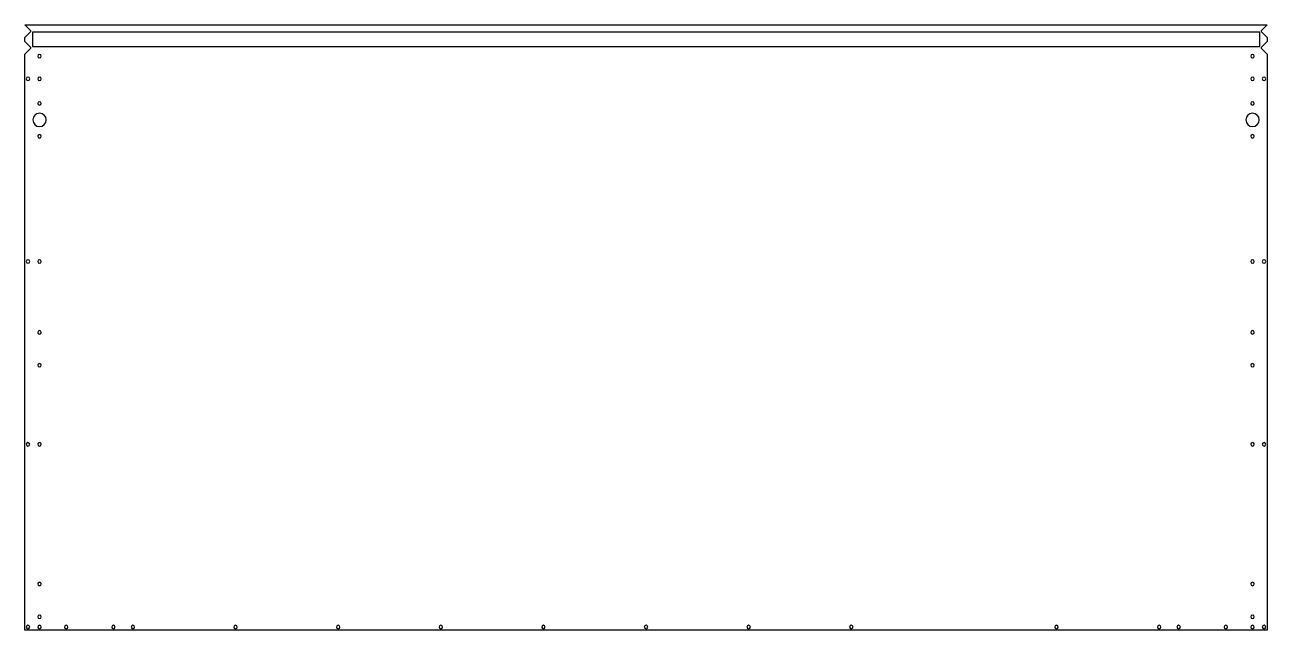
# Model space of a CAD drawing. Header units: millimetres. Extents: x 0 to 1211, y 0 to 590.
import ezdxf

# ---------------------------------------------------------------- set-up
doc = ezdxf.new("R2010")
doc.units = ezdxf.units.MM

msp = doc.modelspace()

# ---------------------------------------------------------------- linework, layer by layer
at = {"layer": 'BEND_EXTENT'}
msp.add_lwpolyline([(1203.3, 568.3), (1203.3, 582.3), (7.3, 582.3), (7.3, 568.3)], close=True, dxfattribs=at)
at = {"layer": 'INTERIOR_PROFILES', "extrusion": (0, 0, -1)}
for centre, radius in [((-14.3, 559), 1.7), ((-1196.3, 559), 1.7), ((-3, 537), 1.7), ((-14.3, 537), 1.7), ((-1196.3, 537), 1.7), ((-1207.5, 537), 1.7), ((-14.3, 513), 1.7), ((-1196.3, 513), 1.7), ((-14.3, 497), 6.5), ((-1196.3, 497), 6.5), ((-14.3, 481), 1.7), ((-1196.3, 481), 1.7), ((-3, 359), 1.7), ((-14.3, 359), 1.7), ((-1196.3, 359), 1.7), ((-1207.5, 359), 1.7), ((-14.3, 290), 1.7), ((-1196.3, 290), 1.7), ((-14.3, 258), 1.7), ((-1196.3, 258), 1.7), ((-3, 181), 1.7), ((-14.3, 181), 1.7), ((-1196.3, 181), 1.7), ((-1207.5, 181), 1.7), ((-14.3, 45), 1.7), ((-1196.3, 45), 1.7), ((-14.3, 13), 1.7), ((-1196.3, 13), 1.7), ((-3, 3), 1.7), ((-14.3, 3), 1.7), ((-40.3, 3), 1.7), ((-86.3, 3), 1.7), ((-105.3, 3), 1.7), ((-205.3, 3), 1.7), ((-305.3, 3), 1.7), ((-405.3, 3), 1.7), ((-505.3, 3), 1.7), ((-605.3, 3), 1.7), ((-705.3, 3), 1.7), ((-805.3, 3), 1.7), ((-1005.3, 3), 1.7), ((-1105.3, 3), 1.7), ((-1124.3, 3), 1.7), ((-1170.3, 3), 1.7), ((-1196.3, 3), 1.7), ((-1207.5, 3), 1.7)]:
    msp.add_circle(centre, radius, dxfattribs=at)
at = {"layer": 'OUTER_PROFILES'}
msp.add_lwpolyline([(1205, 584.1, 0.414214), (1205, 582.7), (1210.5, 577.2), (1210.5, 573.3), (1205, 567.8, 0.414214), (1205, 566.4), (1210.5, 560.9), (1210.5, 0), (0, 0), (0, 560.9), (5.5, 566.4, 0.414214), (5.5, 567.8), (0, 573.3), (0, 577.2), (5.5, 582.7, 0.414214), (5.5, 584.1), (0.1, 589.5), (1210.5, 589.5)], format="xyb", close=True, dxfattribs=at)

doc.saveas('drawing.dxf')
